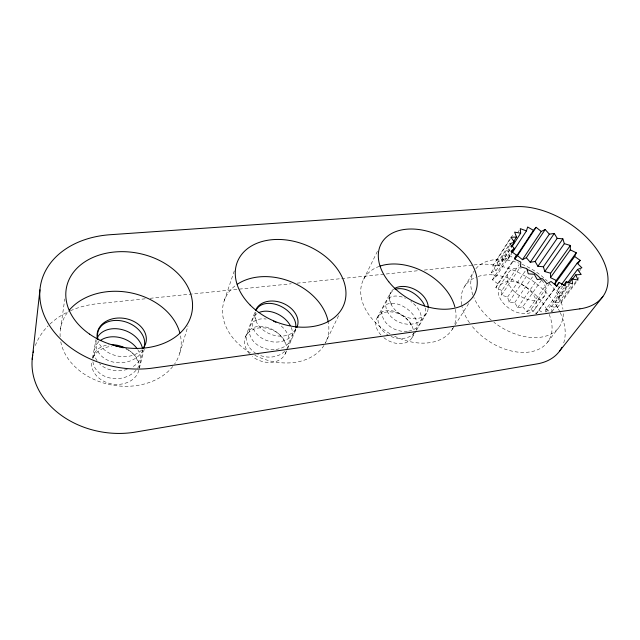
<?xml version="1.0" encoding="UTF-8"?>
<svg xmlns="http://www.w3.org/2000/svg" width="640" height="640" viewBox="0 0 640 640"><rect width="100%" height="100%" fill="white"/><g stroke="black" fill="none" stroke-linecap="round" stroke-linejoin="round"><path stroke-width="0.48" stroke-dasharray="3.2 2.4" d="M541.424 280.296L522.752 306.752L517.592 307.736L514.768 302.496L508.888 302.096L507.632 296.952L501.464 295.208L501.848 290.536L519.184 264.528M60.48 329.168L64.8 298.936M92.496 358.104L96.032 339.52M139.36 368.328L144.232 349.216M545.232 311.952L545.904 309.352L562.816 286.384M179.744 353.248L187.992 325.96M509.544 245.432L502.008 257.184L507.944 259.376L510.288 253.776M224.336 300.448L234.488 270.344M245.504 336.968L255.712 310.096M285.312 353.76L296.456 328.432M338.608 315.72L325.28 343.184A54.896 40.984 21.9 0 0 328.44 323.016M363.608 279.32L377.6 250.992M501.848 290.536L495.848 287.6L497.824 283.72L513.344 260.08M377.08 317.928L390.696 292.448M411.928 337.936L416 331.064M416.504 330.2L426.688 313.016M464.68 286.352L474.264 270.872M452.256 329.352L454.392 326M454.928 325.16L468.808 303.36M497.824 283.72L492.416 279.824L495.832 277L491.376 272.432L495.96 270.832L492.744 265.936L510.472 238.112M492.744 265.936L498.16 265.632L496.392 260.744L510.336 238.856M510.872 238.016L513.56 233.8M491.376 272.432L508.68 245.4M517.616 232.832L519.232 230.32M498.16 265.632L510.6 246.296M495.96 270.832L511.232 247.128M496.392 260.744L502.264 261.736L511.464 247.472M492.416 279.824L510.408 252.016M495.832 277L511.2 253.312M507.944 259.376L511.752 253.52M495.848 287.6L513.536 260.688M499.48 286.352L508.88 272.12M501.464 295.208L519.968 267.592M507.632 296.952L525.76 270.24M508.888 302.096L527.152 275.424M514.768 302.496L533.728 275.096M517.592 307.736L536.72 280.408M522.752 306.752L526.936 311.72L546.368 284.544M526.936 311.72L531 309.424L549.344 283.88M534.912 309.112A21.064 13.544 33.1 0 0 515 281.992A21.064 13.544 33.1 0 0 502.024 301.536A21.064 13.544 33.1 0 0 534.912 309.112L544.48 295.88M531 309.424L536.224 313.744L555.336 287.504M536.224 313.744L555.696 287.256M569.632 284.328L561.448 295.352L556.896 290.808L560.944 285.28M556.896 290.808L561.688 285.624M545.952 312.104L564.152 287.568M545.904 309.352L552 311.576L551.504 306.664L568.472 283.752M551.504 306.664L557.376 307.584L555.328 302.456L568.784 284.304M578.984 271.728L580.736 269.368M552 311.576L572.008 284.736M555.328 302.456L560.584 302.04L576.472 280.792M577.056 280L580 276.072M557.376 307.584L577.432 280.808M547.496 342.296L558.784 327.624M561.448 295.352L557.16 297.04L560.584 302.04M145.176 298.808L97.504 303.72A81.72 64.688 8.6 0 0 70.168 310.864M150.144 298.304L291.176 283.776M297.136 283.16L418.312 270.68M424.272 270.064L472.936 265.056M473.936 264.952L478.896 264.44A64.672 42.48 33.4 0 1 559.864 311.84M509.2 255.448L513.216 257.752M538.912 310.304L543.104 312.72M557.656 286.36L559.944 287.992M502.008 257.184L502.264 261.736M35.336 345.56A81.72 64.688 8.6 0 1 48.128 325.864M49.992 324.048A81.72 64.688 8.6 0 1 69.328 311.24M560.232 312.608A64.672 42.48 33.4 0 1 563.336 344.048M549.184 314.36A49.992 32.824 33.4 0 1 529.552 351.984A49.992 32.824 33.4 0 1 471.768 325.816M469.52 322.8A49.992 32.824 33.4 0 1 461.752 305.504M461.6 304.704A49.992 32.824 33.4 0 1 476 277.248M478.128 276.48A49.992 32.824 33.4 0 1 548.112 311.968M413.488 332.72A20.096 14.36 29.3 0 1 402.976 343.408A20.096 14.36 29.3 0 1 383.672 337.576M380.952 335.024A20.096 14.36 29.3 0 1 386.832 311.96A20.096 14.36 29.3 0 1 413.424 330.8M286.032 351.808A21.608 16.584 21.6 0 1 252.416 356.512M249.536 353.816A21.608 16.584 21.6 0 1 257.888 328.088A21.608 16.584 21.6 0 1 286.496 347.64M138.872 370.24A23.928 18.92 8.7 0 1 111.376 383.848A23.928 18.92 8.7 0 1 91.944 361.04M93.064 357.624A23.928 18.92 8.7 0 1 111.624 346.392M125.968 348.896A23.928 18.92 8.7 0 1 139.248 367.904M563.272 313.72A50.928 32.76 33.1 0 1 493.904 322.272M491.352 320.2A50.928 32.76 33.1 0 1 473.864 297.496M472.888 294.992A50.928 32.76 33.1 0 1 473.248 272.648M475.88 268.672A50.928 32.76 33.1 0 1 519.176 263.216M521.968 264.288A50.928 32.76 33.1 0 1 547.288 281.112M549.36 283.272A50.928 32.76 33.1 0 1 562.936 309.136M428.144 308.728A20.728 14.368 29.2 0 1 401.544 314.936A20.728 14.368 29.2 0 1 393.728 289.072M295.816 329.352A22.352 16.672 21.9 0 1 269.664 333.848A22.352 16.672 21.9 0 1 255.064 312.096M141.728 349.952A24.8 19.136 10 0 1 117.616 356.04A24.8 19.136 10 0 1 98.072 341.184M453 328.064A50.912 35.312 29.2 0 1 394.392 336.096M390.008 333.736A50.912 35.312 29.2 0 1 379.104 266.416M455.432 309.376A50.912 35.312 29.2 0 1 454.512 324.68M323.976 345.424A54.896 40.984 21.9 0 1 254.448 355.104M250.536 352.952A54.896 40.984 21.9 0 1 235.048 285.88M180.536 335.896A60.936 47.048 9.9 0 1 174.624 363.992M172.792 366.48A60.936 47.048 9.9 0 1 108.84 384.4A60.936 47.048 9.9 0 1 60.68 341.312M60.136 336.72A60.936 47.048 9.9 0 1 67.368 312.576M541.792 280.024A21.4 13.512 32.9 0 1 536.488 300.28A21.4 13.512 32.9 0 1 508.72 284.088A21.4 13.512 32.9 0 1 521.312 268.072M92.936 361.776A23.592 17.84 20.5 0 0 93.408 364.136A23.928 19.28 -3.4 0 0 111.904 378.344A23.928 19.28 -3.4 0 0 136.04 370.32M92.912 358.304A23.592 17.84 20.5 0 1 109.192 344.8M125.784 348.32A23.592 17.84 20.5 0 1 127.04 349.032M128.248 349.792A23.592 17.84 20.5 0 1 137.984 361.944M142.968 350.152A24.4 19.448 -2.4 0 1 118.448 362.776A24.4 19.448 -2.4 0 1 96.504 348.072A24.096 17.912 20.8 0 1 96.424 339.968M142.592 349.848A24.16 19.368 -2.9 0 1 131.36 367.592M127.256 369.32A24.16 19.368 -2.9 0 1 99.528 363.784M97.04 360.736A24.16 19.368 -2.9 0 1 94.936 356.184A23.84 17.88 20.7 0 1 99.136 341.48M137.656 368.24A23.928 19.28 -3.4 0 0 139.928 354.208A23.84 17.88 20.7 0 0 137.8 349.68M284.84 342.304A21.408 15.056 31.1 0 0 259.384 326.344A21.408 15.056 31.1 0 0 247.472 343.824A21.536 17.424 10.2 0 0 255.408 353.072M295.568 328.56A21.952 17.528 10.7 0 1 275.848 342.08A21.952 17.528 10.7 0 1 253.344 328.608A21.824 15.064 31.1 0 1 257.296 313.424M256.36 320.784A22.04 15.056 31.1 0 1 255.424 312.424M291.256 327.464A21.744 17.48 10.5 0 1 275.44 349.512M274.088 349.624A21.744 17.48 10.5 0 1 250.384 336.28A21.616 15.056 31.1 0 1 266.184 319.032M286.872 348.696A21.536 17.424 10.2 0 0 288.016 334.96A21.616 15.056 31.1 0 0 279.328 324.472M284.696 351.352A21.536 17.424 10.2 0 1 257.728 354.384M391.544 304.432A20.448 12.528 36.4 0 1 394.44 289.744M411.336 325.28A19.912 12.592 36.7 0 0 387.8 310.4A19.912 12.592 36.7 0 0 379.68 326.28A20 15.52 20.3 0 0 387.72 334.784M425.232 307.936A20.36 15.576 20.3 0 1 411.496 324.136A20.36 15.576 20.3 0 1 387.52 311.84A20.264 12.552 36.5 0 1 388.976 298.048A20.264 12.552 36.5 0 1 405.512 298.32M408.584 331.16A20.184 15.552 20.3 0 0 419.544 311.184A20.264 12.552 36.5 0 0 412.8 302.976M407.4 331.328A20.184 15.552 20.3 0 1 383.568 319.12A20.088 12.576 36.6 0 1 391.672 303.272A20.088 12.576 36.6 0 1 415.408 318.288A20 15.52 20.3 0 1 416.096 330.016M414.592 332.552A20 15.52 20.3 0 1 389.928 335.992M410.832 301.44A20.264 12.552 36.5 0 1 411.832 302.192"/><path stroke-width="0.96" d="M570.296 249.856L576.264 252.768L556.24 280.456L550.464 277.624L570.296 249.856L570.344 245.448L564.344 243.664L562.856 238.872L557.208 238.328L554.288 233.448L549.344 234.16L530.288 262.272L526.32 257.696L545.184 229.52L549.344 234.16M550.464 277.624L550.6 273.232L570.344 245.448M32.192 359.288L39.944 289.832M576.264 252.768L574.672 256.496L580.216 260.384L577.16 263.168L581.904 267.792L577.56 269.424L581.176 274.496L575.808 274.832L578.016 280.016L571.984 279.008L572.6 283.952L566.312 281.632L565.256 285.976L559.176 282.488L556.496 285.912L551.056 281.488L546.936 283.744L542.56 278.688L537.288 279.608L534.288 274.296L528.256 273.808L526.864 268.616L520.512 266.784L520.808 262.096L514.608 259.056L516.56 255.192L510.936 251.2L514.376 248.408L509.728 243.768L514.392 242.224L511.008 237.264L516.544 237.048L514.632 232.12L520.664 233.2L520.312 228.64L526.432 230.92L527.64 227.008L533.448 230.328L536.112 227.32L541.256 231.432L545.184 229.52M556.896 285.816L554.6 284.192L556.24 280.456M513.84 241.248L516.544 237.048M511.752 246.312L514.392 242.224M512 246.632L520.664 233.2M511.728 252.496L514.376 248.408M512.296 252.68L526.432 230.92M514.952 257.64L516.56 255.192M533.448 230.328L514.816 258.68L517.48 255.64L536.112 227.32M517.48 255.64L522.432 259.672L541.256 231.432M530.288 262.272L535.144 261.488L554.288 233.448M535.144 261.488L537.896 266.312L557.208 238.328M550.6 273.232L544.768 271.536L543.416 266.776L562.856 238.872M544.768 271.536L564.344 243.664M554.6 284.192L574.672 256.496M556.28 286.464L559.176 282.488M561.528 284.488L577.16 263.168M577.896 263.536L580.216 260.384M563.4 285.592L566.312 281.632M567.648 282.832L577.56 269.424M569.056 282.96L571.984 279.008M572.296 279.568L575.808 274.832M559.528 351.168L602.88 296.56M522.432 259.672L526.32 257.696M537.896 266.312L543.416 266.776M32.728 355.16A81.72 64.688 8.6 0 0 135.496 432.064L537.056 363.904A64.672 42.48 33.4 0 0 561.896 347.352M33.2 352.712A81.72 64.688 8.6 0 1 33.584 351.096M116.032 346.4A23.928 18.92 8.7 0 1 117.504 346.544M118.968 346.768A23.928 18.92 8.7 0 1 120.416 347.056M121.848 347.416A23.928 18.92 8.7 0 1 123.248 347.84M394.52 288.544A20.728 14.368 29.2 0 1 416.064 290.128A20.728 14.368 29.2 0 1 428.216 307.784M255.712 310.096A22.352 16.672 21.9 0 1 283.104 303.32A22.352 16.672 21.9 0 1 296.856 327.528M97.368 338.752A24.8 19.136 10 0 1 125.792 318.632A24.8 19.136 10 0 1 143.376 348.016M379.888 266.144A50.912 35.312 29.2 0 1 454.872 306.944M237.248 284.288A54.896 40.984 21.9 0 1 291.768 282.096A54.896 40.984 21.9 0 1 328.288 322.128M69.28 310.144A60.936 47.048 9.9 0 1 131.136 292.896A60.936 47.048 9.9 0 1 179.872 333M527.256 269.512A21.4 13.512 32.9 0 1 541.016 279.056M98.104 339.792A24.36 17.952 21 0 1 115.352 320.432A24.36 17.952 21 0 1 143.936 338.224A24.4 19.448 -2.4 0 1 143.904 347.824M97.232 337.856A24.096 17.912 20.8 0 1 120.224 329.2A24.096 17.912 20.8 0 1 141.912 346.296A24.16 19.368 -2.9 0 1 142.456 348.656M111.968 344.696A23.592 17.84 20.5 0 1 124.496 347.672M100.056 340.736A23.84 17.88 20.7 0 1 137.064 348.6M255.992 310.584A22.04 15.056 31.1 0 1 274.672 304.072A22.04 15.056 31.1 0 1 294.568 319.824A21.952 17.528 10.7 0 1 295.736 327.48M259.088 312.48A21.824 15.064 31.1 0 1 290.208 325.36M273.584 321.16A21.616 15.056 31.1 0 1 275.968 322.336M395.224 289.408A20.448 12.528 36.4 0 1 423.76 303.936A20.36 15.576 20.3 0 1 424.64 305.928M579.864 308.856L152.96 368.048A88.896 66.312 11.3 0 1 42.4 310.616A88.896 66.312 11.3 0 1 110.176 234.72L514.68 206.696A69.224 42.024 32.6 0 1 598.856 252.456A69.224 42.024 32.6 0 1 579.864 308.856M388.76 281.76A53.056 35.248 28.9 0 0 473.616 295.816A53.056 35.248 28.9 0 0 420.944 229.832A53.056 35.248 28.9 0 0 388.76 281.76M250.216 305.12A57.392 41.176 22.3 0 0 343.592 305.408A57.392 41.176 22.3 0 0 278.048 239.448A57.392 41.176 22.3 0 0 250.216 305.12M89.584 334.136A63.936 47.656 11.3 0 0 191.84 312.736A63.936 47.656 11.3 0 0 106.112 253.264A63.936 47.656 11.3 0 0 89.584 334.136"/></g></svg>
